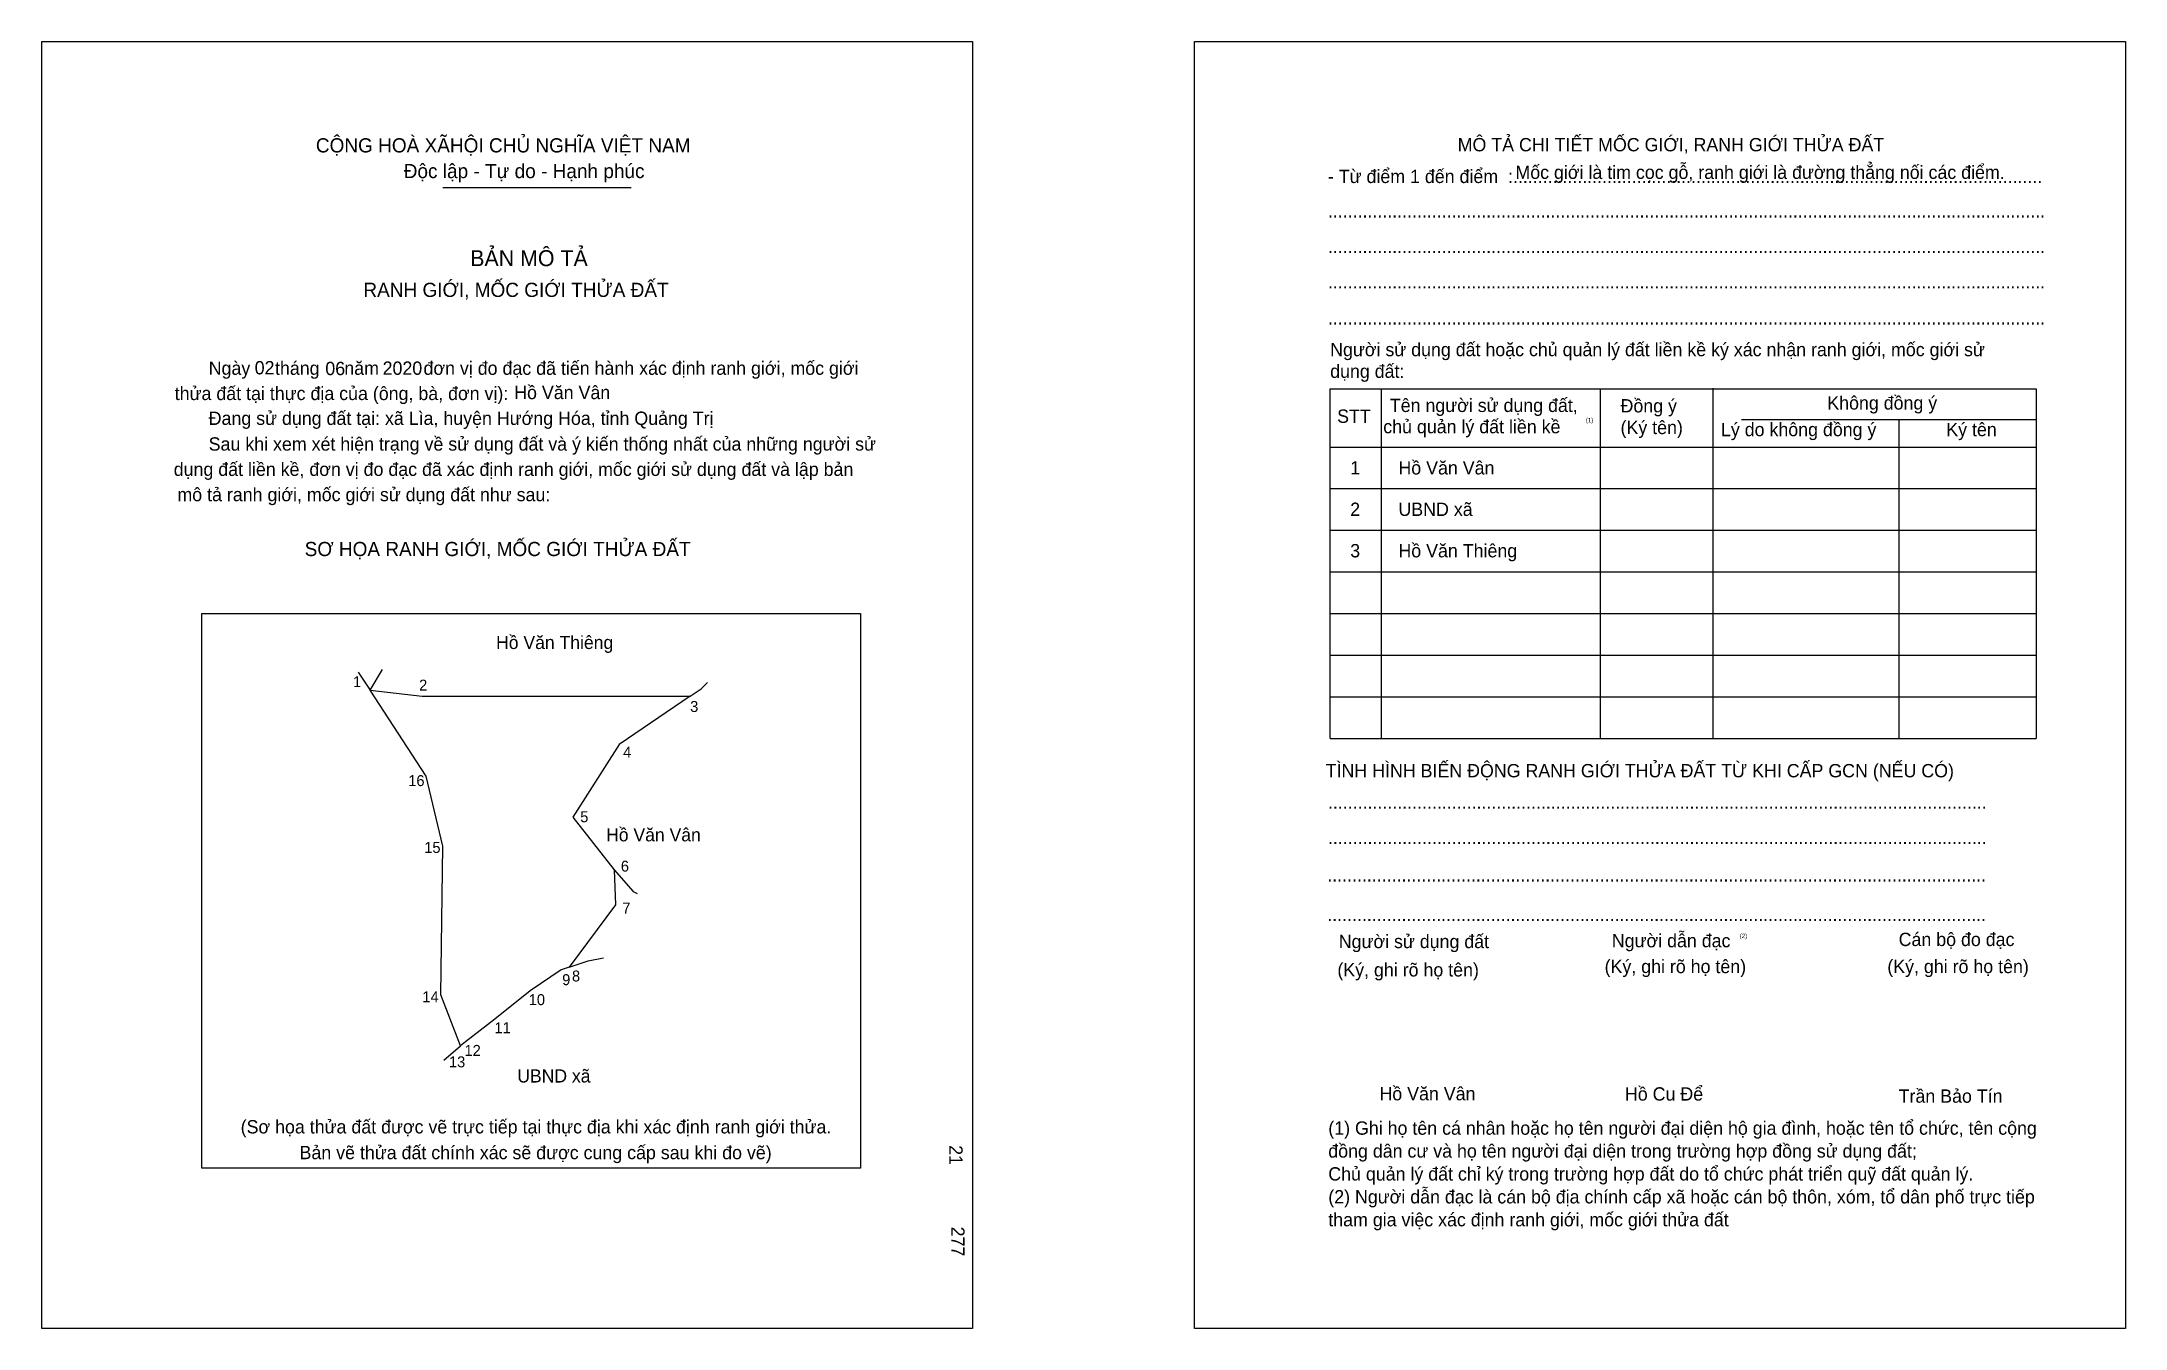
# Model space of a CAD drawing. Extents: x 549236 to 550017, y 1824942 to 1825425.
import ezdxf

# ---------------------------------------------------------------- set-up
doc = ezdxf.new("R2010")
doc.units = 0
for name, color, linetype in [('bmtKhungInTrang1', 7, 'Continuous'), ('bmtKhungInTrang2', 7, 'Continuous'), ('bmtNoiDung', 7, 'Continuous'), ('bmtTemplate', 7, 'Continuous'), ('CanhThua', 7, 'Continuous'), ('RauThua', 7, 'Continuous'), ('SoHieuDinhThua', 7, 'Continuous'), ('TenChuLanCan', 7, 'Continuous')]:
    doc.layers.add(name, color=color, linetype=linetype)

msp = doc.modelspace()

# ---------------------------------------------------------------- linework, layer by layer
at = {"layer": 'bmtKhungInTrang1'}
msp.add_lwpolyline([(549235.97, 1825424.61), (549584.7, 1825424.61), (549584.7, 1824942.26), (549235.97, 1824942.26)], close=True, dxfattribs=at)
at = {"layer": 'bmtKhungInTrang2'}
msp.add_lwpolyline([(549667.87, 1825424.61), (550016.61, 1825424.61), (550016.61, 1824942.26), (549667.87, 1824942.26)], close=True, dxfattribs=at)
at = {"layer": 'bmtTemplate'}
for p, q in [((549386.25, 1825369.94), (549456.77, 1825369.94)), ((549737.83, 1825294.51), (549737.83, 1825163.38)), ((549819.86, 1825294.51), (549819.86, 1825163.38)), ((549862.07, 1825294.66), (549862.07, 1825163.38)), ((549983.21, 1825294.51), (549983.21, 1825163.38)), ((549872.78, 1825282.96), (549983.21, 1825282.96)), ((549718.7, 1825272.65), (549983.21, 1825272.65)), ((549718.7, 1825257.04), (549983.21, 1825257.04)), ((549718.7, 1825241.43), (549983.21, 1825241.43)), ((549718.7, 1825225.82), (549983.21, 1825225.82)), ((549718.7, 1825210.21), (549983.21, 1825210.21)), ((549718.7, 1825194.6), (549983.21, 1825194.6)), ((549718.7, 1825178.99), (549983.21, 1825178.99)), ((549718.7, 1825163.38), (549983.21, 1825163.38))]:
    msp.add_line(p, q, dxfattribs=at)
for points in [[(549718.53, 1825294.51), (549983.21, 1825294.51)], [(549718.53, 1825294.51), (549718.53, 1825163.38)], [(549931.73, 1825282.8), (549931.73, 1825163.38)]]:
    msp.add_lwpolyline(points, dxfattribs=at)
msp.add_lwpolyline([(549295.96, 1825002.33), (549295.96, 1825210.19), (549542.72, 1825210.19), (549542.72, 1825002.33)], close=True, dxfattribs=at)
at = {"layer": 'CanhThua'}
for p, q in [((549359.01, 1825181.46), (549378.53, 1825179.29)), ((549379.99, 1825149.2), (549359.01, 1825181.46)), ((549378.53, 1825179.29), (549478.97, 1825179.29)), ((549478.97, 1825179.29), (549452.27, 1825161.14)), ((549452.27, 1825161.14), (549434.96, 1825133.83)), ((549386.21, 1825123), (549379.99, 1825149.2)), ((549434.96, 1825133.83), (549450.51, 1825114.12)), ((549385.56, 1825067.26), (549386.21, 1825123)), ((549450.51, 1825114.12), (549450.97, 1825101.04)), ((549450.97, 1825101.04), (549433.59, 1825077.66)), ((549430.54, 1825076.65), (549418.93, 1825068.79)), ((549433.59, 1825077.66), (549430.54, 1825076.65)), ((549392.87, 1825048.11), (549385.56, 1825067.26)), ((549418.93, 1825068.79), (549405.73, 1825058.17)), ((549405.73, 1825058.17), (549394.71, 1825049.65)), ((549394.71, 1825049.65), (549392.87, 1825048.11))]:
    msp.add_line(p, q, dxfattribs=at)
at = {"layer": 'RauThua'}
for p, q in [((549359.01, 1825181.46), (549363.61, 1825189.2)), ((549354.48, 1825188.26), (549359.01, 1825181.46)), ((549478.97, 1825179.29), (549483.02, 1825182.04)), ((549483.02, 1825182.04), (549485.39, 1825184.34)), ((549450.51, 1825114.12), (549457.54, 1825106)), ((549457.54, 1825106), (549459.03, 1825105.29)), ((549433.59, 1825077.66), (549440.74, 1825080.03)), ((549440.74, 1825080.03), (549446.45, 1825081.21)), ((549386.61, 1825042.85), (549392.87, 1825048.11))]:
    msp.add_line(p, q, dxfattribs=at)

# ---------------------------------------------------------------- texts
at = {"layer": 'bmtNoiDung'}
for s, height, p in [('02', 4.99, (549315.77, 1825299.88)), ('06', 4.99, (549342.23, 1825299.6)), ('2020', 4.99, (549363.7, 1825299.71)), ('Hồ Văn Vân', 4.99, (549412.99, 1825290.6)), ('1', 4.99, (549726.21, 1825262.35)), ('Hồ Văn Vân ', 4.9898, (549744.27, 1825262.35)), ('2', 4.99, (549726.21, 1825246.81)), ('UBND xã ', 4.99, (549744.27, 1825246.81)), ('3', 4.99, (549726.21, 1825231.28)), ('Hồ Văn Thiêng ', 4.9898, (549744.27, 1825231.28)), ('Hồ Văn Vân', 4.99, (549737.16, 1825027.74))]:
    msp.add_text(s, height=height, dxfattribs=at).set_placement(p)
for s, p in [('21', (549576.02, 1825010.92)), ('277', (549576.73, 1824980.38))]:
    msp.add_text(s, height=4.99, rotation=270, dxfattribs=at).set_placement(p)
at = {"layer": 'bmtTemplate'}
for s, height, p in [('CỘNG HOÀ XÃHỘI CHỦ NGHĨA VIỆT NAM', 5.3225, (549338.69, 1825383.07)), ('MÔ TẢ CHI TIẾT MỐC GIỚI, RANH GIỚI THỬA ĐẤT', 4.9879, (549766.47, 1825383.49)), ('Độc lập - Tự do - Hạnh phúc', 5.3225, (549371.61, 1825373.44)), ('- Từ điểm 1 đến điểm  :...........................................................................................................', 4.98791, (549717.85, 1825371.6)), ('Mốc giới là tim cọc gỗ, ranh giới là đường thẳng nối các điểm.', 4.9879, (549788.11, 1825373.15)), ('.................................................................................................................................................', 4.98791, (549717.85, 1825358.67)), ('BẢN MÔ TẢ', 5.988, (549396.52, 1825340.45)), ('.................................................................................................................................................', 4.98791, (549717.85, 1825345.4)), ('RANH GIỚI, MỐC GIỚI THỬA ĐẤT', 5.3225, (549356.49, 1825328.9)), ('.................................................................................................................................................', 4.98791, (549717.85, 1825332.13)), ('.................................................................................................................................................', 4.98791, (549717.85, 1825318.55)), ('Người sử dụng đất hoặc chủ quản lý đất liền kề ký xác nhận ranh giới, mốc giới sử', 4.9879, (549718.7, 1825306.69)), ('Ngày     tháng     năm         đơn vị đo đạc đã tiến hành xác định ranh giới, mốc giới ', 4.9898, (549298.54, 1825299.71)), ('dụng đất:', 4.988, (549718.7, 1825298.57)), ('thửa đất tại thực địa của (ông, bà, đơn vị):', 4.9898, (549285.82, 1825290.24)), ('Tên người sử dụng đất,', 4.9879, (549741.05, 1825285.77)), ('Đồng ý', 4.988, (549827.49, 1825285.61)), ('Không đồng ý', 4.9879, (549904.95, 1825286.7)), ('Đang sử dụng đất tại: xã Lìa, huyện Hướng Hóa, tỉnh Quảng Trị', 4.9898, (549298.54, 1825280.93)), ('STT', 4.988, (549721.31, 1825281.71)), ('chủ quản lý đất liền kề', 4.9879, (549738.6, 1825277.79)), ('(1)', 1.663, (549814.46, 1825281.89)), ('(Ký tên)', 4.988, (549827.49, 1825277.49)), ('Lý do không đồng ý', 4.9879, (549865.12, 1825276.71)), ('Sau khi xem xét hiện trạng về sử dụng đất và ý kiến thống nhất của những người sử ', 4.9898, (549298.54, 1825271.29)), ('Ký tên', 4.988, (549949.53, 1825276.71)), ('dụng đất liền kề, đơn vị đo đạc đã xác định ranh giới, mốc giới sử dụng đất và lập bản', 4.9898, (549285.44, 1825261.81)), ('mô tả ranh giới, mốc giới sử dụng đất như sau:', 4.9898, (549286.82, 1825252.33)), ('SƠ HỌA RANH GIỚI, MỐC GIỚI THỬA ĐẤT', 5.3225, (549334.49, 1825231.75)), ('TÌNH HÌNH BIẾN ĐỘNG RANH GIỚI THỬA ĐẤT TỪ KHI CẤP GCN (NẾU CÓ)', 4.9879, (549717.02, 1825148.82)), ('.....................................................................................................................................', 4.99539, (549717.85, 1825137.08)), ('.....................................................................................................................................', 4.99539, (549717.85, 1825123.81)), ('.....................................................................................................................................', 4.99539, (549717.6, 1825109.76)), ('.....................................................................................................................................', 4.99539, (549717.6, 1825094.93)), ('Người sử dụng đất', 4.9879, (549721.92, 1825084.79)), ('Người dẫn đạc', 4.9879, (549824.23, 1825085.1)), ('(2)', 1.663, (549872.13, 1825088.54)), ('Cán bộ đo đạc', 4.9879, (549931.68, 1825085.57)), ('(Ký, ghi rõ họ tên)', 4.9879, (549721.41, 1825074.17)), ('(Ký, ghi rõ họ tên)', 4.9879, (549821.52, 1825075.42)), ('(Ký, ghi rõ họ tên)', 4.9879, (549927.44, 1825075.42)), ('Hồ Cu Để', 4.988, (549829.14, 1825027.64)), ('Trần Bảo Tín', 4.9879, (549931.68, 1825026.84)), ('(Sơ họa thửa đất được vẽ trực tiếp tại thực địa khi xác định ranh giới thửa.', 4.9898, (549310.52, 1825015.32)), ('(1) Ghi họ tên cá nhân hoặc họ tên người đại diện hộ gia đình, hoặc tên tổ chức, tên cộng', 4.9879, (549718, 1825014.84)), ('Bản vẽ thửa đất chính xác sẽ được cung cấp sau khi đo vẽ)', 4.9898, (549332.58, 1825005.67)), ('đồng dân cư và họ tên người đại diện trong trường hợp đồng sử dụng đất;', 4.9879, (549718, 1825006.26)), ('Chủ quản lý đất chỉ ký trong trường hợp đất do tổ chức phát triển quỹ đất quản lý.', 4.9879, (549718, 1824997.67)), ('(2) Người dẫn đạc là cán bộ địa chính cấp xã hoặc cán bộ thôn, xóm, tổ dân phố trực tiếp', 4.9879, (549718, 1824989.09)), ('tham gia việc xác định ranh giới, mốc giới thửa đất', 4.9879, (549718, 1824980.5))]:
    msp.add_text(s, height=height, dxfattribs=at).set_placement(p)
at = {"layer": 'SoHieuDinhThua'}
for s, height, p in [('1', 4.1, (549352.63, 1825182.64)), ('2', 4.1, (549377.37, 1825181.33)), ('3', 4.1, (549478.92, 1825173.32)), ('4', 4.1, (549453.81, 1825156.24)), ('16', 4.101, (549373.31, 1825145.53)), ('5', 4.1, (549437.74, 1825131.99)), ('15', 4.101, (549379.31, 1825120.49)), ('6', 4.1, (549452.96, 1825113.48)), ('7', 4.1, (549453.51, 1825097.77)), ('9', 4.1, (549430.97, 1825070.92)), ('8', 4.1, (549434.65, 1825072.29)), ('14', 4.101, (549378.59, 1825064.49)), ('10', 4.101, (549418.45, 1825063.44)), ('11', 4.101, (549405.61, 1825052.9)), ('12', 4.101, (549394.38, 1825044.41)), ('13', 4.101, (549388.55, 1825040.1))]:
    msp.add_text(s, height=height, dxfattribs=at).set_placement(p)
at = {"layer": 'TenChuLanCan'}
for s, height, p in [('Hồ Văn Thiêng', 4.9211, (549406.21, 1825196.92)), ('Hồ Văn Vân', 4.921, (549447.43, 1825124.82)), ('UBND xã', 4.921, (549414.16, 1825034.42))]:
    msp.add_text(s, height=height, dxfattribs=at).set_placement(p)

doc.saveas('drawing.dxf')
